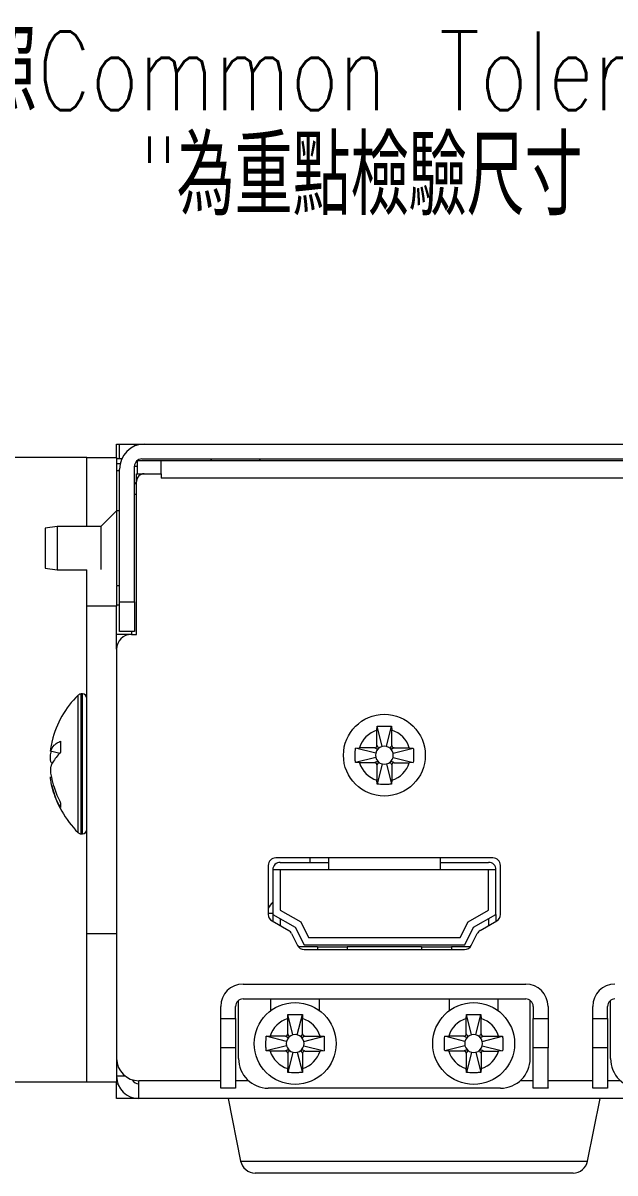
# Model space of a CAD drawing. Header units: millimetres. Extents: x 7 to 1038, y 7 to 730.
# Drawn here: x 38.98 to 58.87, y 236.04 to 274.69 of the extents above; entities that cross this region are included whole.
import ezdxf

# ---------------------------------------------------------------- set-up
doc = ezdxf.new("R2010")
doc.units = ezdxf.units.MM
doc.styles.add('SLDTEXTSTYLE1', font='TXT', dxfattribs={"width": 0.75, "bigfont": 'bigfont'})
doc.styles.add('SLDTEXTSTYLE3', font='TXT', dxfattribs={"width": 0.67, "bigfont": 'bigfont'})

# ---------------------------------------------------------------- blocks, each defined once
blk = doc.blocks.new('SW_NOTE_2')
at = {"color": 0, "linetype": 'Continuous', "lineweight": 0, "attachment_point": 1}
for s, insert, char_height, style in [('1.\\M+196A2\\M+19557\\M+19290\\M+18EDA\\M+190A1\\M+18CF6\\M+18DB7\\M+190BF\\M+199D2\\M+18FC6Common Tolerance', (0, -0.117), 2.64583, 'SLDTEXTSTYLE1'), ('2.\\M+19557\\M+19290\\M+18EDA\\M+190A1\\M+189C1\\M+19E79"        "\\M+188D7\\M+18F64\\M+1EA79\\M+19EFB\\M+1E984\\M+18EDA\\M+190A1', (0, -3.645), 2.645833, 'SLDTEXTSTYLE3')]:
    blk.add_mtext(s, dxfattribs=dict(at, insert=insert, char_height=char_height, style=style))

msp = doc.modelspace()

# ---------------------------------------------------------------- linework, layer by layer
at = {"color": 7, "linetype": 'Continuous', "lineweight": 15}
for p, q in [((42.1238, 260.5373), (42.2238, 260.5373)), ((42.1238, 260.0873), (42.1238, 260.5373)), ((42.2238, 260.0373), (42.2238, 260.5373)), ((42.2238, 260.5373), (42.7238, 260.5373)), ((42.7238, 260.5373), (43.0738, 260.5373)), ((43.0738, 260.5373), (261.1738, 260.5373)), ((41.1238, 260.0873), (33.6238, 260.0873)), ((41.1238, 260.0873), (42.1238, 260.0873)), ((41.1238, 257.7623), (41.1238, 260.0873)), ((42.1238, 260.0873), (42.1238, 258.2873)), ((42.2238, 260.0373), (42.1238, 260.0373)), ((42.1238, 259.8873), (42.2477, 259.8873)), ((42.2992, 260.0373), (42.2238, 260.0373)), ((42.7238, 255.2373), (42.7238, 259.7873)), ((42.8238, 259.5373), (42.8238, 259.9873)), ((42.8238, 259.9873), (43.6238, 259.9873)), ((42.9738, 260.0373), (261.2738, 260.0373)), ((43.6238, 259.5373), (43.6238, 259.9873)), ((43.6238, 259.9873), (260.6238, 259.9873)), ((45.2738, 260.0373), (45.3238, 259.9873)), ((46.9238, 259.9873), (46.9738, 260.0373)), ((42.2238, 255.2373), (42.2238, 259.6873)), ((42.7988, 259.5373), (43.0488, 259.5373)), ((42.7988, 259.2873), (42.7988, 259.5373)), ((43.0488, 259.5373), (43.6238, 259.5373)), ((43.6238, 259.5373), (43.6238, 259.3873)), ((260.6238, 259.3873), (43.6238, 259.3873)), ((42.7988, 254.1373), (42.7988, 259.2873)), ((42.1238, 258.2873), (41.5988, 257.7623)), ((42.2238, 258.2873), (42.1238, 258.2873)), ((42.1238, 258.2873), (42.1238, 256.3537)), ((40.1238, 257.7623), (39.7238, 257.7123)), ((39.7238, 257.7123), (39.7238, 256.6682)), ((41.5988, 257.7623), (40.1238, 257.7623)), ((40.1238, 257.7623), (40.1238, 256.6408)), ((41.5988, 257.7623), (41.5988, 256.6408)), ((39.7238, 256.6682), (39.7238, 256.3623)), ((40.1238, 256.6408), (40.1238, 256.3123)), ((41.5988, 256.6408), (41.5988, 256.3187)), ((39.7238, 256.3623), (40.1238, 256.3123)), ((40.1238, 256.3123), (41.1238, 256.3123)), ((41.1238, 255.0873), (41.1238, 256.3123)), ((42.1238, 256.3537), (42.1238, 255.8032)), ((42.1238, 255.7873), (42.2238, 255.7873)), ((42.1238, 255.7772), (42.1238, 255.0873)), ((42.1238, 255.0873), (41.1238, 255.0873)), ((41.1238, 244.0873), (41.1238, 255.0873)), ((42.1238, 253.6373), (42.1238, 255.0873)), ((42.2238, 255.2373), (42.7238, 255.2373)), ((42.2238, 254.2373), (42.2238, 255.2373)), ((42.7238, 255.2373), (42.7238, 254.2373)), ((42.6238, 254.1373), (42.1238, 254.1373)), ((42.7238, 254.2373), (42.2238, 254.2373)), ((42.6238, 254.2373), (42.6238, 254.1373)), ((42.6238, 254.1373), (42.7988, 254.1373)), ((42.1238, 253.6373), (42.1238, 239.8873)), ((40.9738, 252.1373), (40.9345, 252.1373)), ((50.8738, 250.9159), (50.8807, 251.0498)), ((50.8738, 250.4018), (50.8738, 250.9159)), ((51.051, 250.3684), (50.8807, 251.0498)), ((51.1966, 250.3684), (51.3669, 251.0498)), ((51.3669, 251.0498), (51.3738, 250.9159)), ((51.3738, 250.4018), (51.3738, 250.9159)), ((39.9079, 250.2282), (40.2223, 250.1523)), ((50.1513, 250.3205), (50.2853, 250.3273)), ((50.8327, 250.1501), (50.1513, 250.3205)), ((50.7993, 250.3273), (50.2853, 250.3273)), ((51.4148, 250.1501), (52.0963, 250.3205)), ((51.4483, 250.3273), (51.9623, 250.3273)), ((51.9623, 250.3273), (52.0963, 250.3205)), ((50.8327, 250.0046), (50.1513, 249.8342)), ((50.2853, 249.8273), (50.1513, 249.8342)), ((50.7993, 249.8273), (50.2853, 249.8273)), ((50.8738, 249.7528), (50.8738, 249.2388)), ((51.051, 249.7863), (50.8807, 249.1049)), ((51.1966, 249.7863), (51.3669, 249.1049)), ((51.3738, 249.7528), (51.3738, 249.2388)), ((51.4148, 250.0046), (52.0963, 249.8342)), ((51.4483, 249.8273), (51.9623, 249.8273)), ((52.0963, 249.8342), (51.9623, 249.8273)), ((50.8807, 249.1049), (50.8738, 249.2388)), ((51.3738, 249.2388), (51.3669, 249.1049)), ((40.9345, 247.4373), (40.9738, 247.4373)), ((54.7738, 246.6248), (47.4738, 246.6248)), ((48.6238, 246.6248), (48.6238, 246.4773)), ((49.2488, 246.6248), (49.2488, 246.2273)), ((52.9988, 246.6248), (52.9988, 246.2273)), ((47.2238, 246.3748), (47.2238, 244.7272)), ((47.6238, 246.2273), (47.3738, 246.2273)), ((47.3738, 246.2273), (47.3738, 244.7273)), ((47.6238, 246.4773), (49.2488, 246.4773)), ((49.2488, 246.2273), (47.6238, 246.2273)), ((47.6238, 246.2273), (47.6238, 244.873)), ((52.9988, 246.2273), (49.2488, 246.2273)), ((52.9988, 246.4773), (54.6238, 246.4773)), ((54.6238, 246.2273), (52.9988, 246.2273)), ((54.6238, 244.873), (54.6238, 246.2273)), ((54.8738, 246.2273), (54.6238, 246.2273)), ((54.8738, 244.7273), (54.8738, 246.2273)), ((55.0238, 244.7272), (55.0238, 246.3748)), ((47.3738, 244.7273), (48.1238, 244.3023)), ((47.3738, 244.7273), (47.3738, 244.4962)), ((47.6238, 244.873), (48.3133, 244.4823)), ((53.9343, 244.4823), (54.6238, 244.873)), ((54.1238, 244.3023), (54.8738, 244.7273)), ((54.8738, 244.7273), (54.8738, 244.4962)), ((47.3488, 244.5107), (47.9088, 244.1874)), ((47.6238, 244.5857), (47.6238, 244.3519)), ((48.1238, 244.3023), (48.4238, 243.7023)), ((48.3133, 244.4823), (48.5783, 243.9523)), ((53.6693, 243.9523), (53.9343, 244.4823)), ((53.8238, 243.7023), (54.1238, 244.3023)), ((54.3388, 244.1874), (54.8988, 244.5107)), ((54.6238, 244.5857), (54.6238, 244.3519)), ((41.1238, 239.0873), (41.1238, 244.0873)), ((41.1238, 244.0873), (42.1238, 244.0873)), ((48.0074, 244.0827), (48.2047, 243.688)), ((48.5783, 243.9523), (53.6693, 243.9523)), ((54.0429, 243.688), (54.2402, 244.0827)), ((48.8738, 243.6373), (48.2383, 243.6373)), ((48.4238, 243.7023), (53.8238, 243.7023)), ((48.4283, 243.5498), (53.8193, 243.5498)), ((48.8738, 243.6373), (48.8738, 243.5498)), ((48.8738, 243.6373), (49.8738, 243.6373)), ((49.8738, 243.6373), (49.8738, 243.5498)), ((52.3738, 243.6373), (49.8738, 243.6373)), ((52.3738, 243.6373), (52.3738, 243.5498)), ((52.3738, 243.6373), (53.3738, 243.6373)), ((53.3738, 243.6373), (53.3738, 243.5498)), ((54.0093, 243.6373), (53.3738, 243.6373)), ((46.3738, 242.3873), (55.8738, 242.3873)), ((45.6238, 241.2345), (45.6238, 241.6373)), ((46.1238, 241.2345), (46.1238, 241.6373)), ((46.2238, 239.8873), (46.2238, 241.8373)), ((46.3738, 241.8873), (55.8738, 241.8873)), ((47.2988, 241.8873), (47.2988, 241.4873)), ((48.9488, 241.4873), (48.9488, 241.8873)), ((53.2988, 241.8873), (53.2988, 241.4873)), ((54.9488, 241.4873), (54.9488, 241.8873)), ((56.0238, 239.8873), (56.0238, 241.8373)), ((56.1238, 241.6373), (56.1238, 241.2345)), ((56.6238, 241.6373), (56.6238, 241.2345)), ((58.1238, 241.2345), (58.1238, 241.6373)), ((58.6238, 241.2345), (58.6238, 241.6373)), ((58.7238, 239.8873), (58.7238, 241.8373)), ((45.6238, 241.2345), (46.1238, 241.2345)), ((45.6238, 240.2481), (45.6238, 241.2345)), ((46.1238, 241.2345), (46.1238, 240.2481)), ((47.8738, 241.2259), (47.8807, 241.3598)), ((47.8738, 240.7118), (47.8738, 241.2259)), ((48.051, 240.6784), (47.8807, 241.3598)), ((48.1966, 240.6784), (48.3669, 241.3598)), ((48.3669, 241.3598), (48.3738, 241.2259)), ((48.3738, 240.7118), (48.3738, 241.2259)), ((53.8738, 241.2259), (53.8807, 241.3598)), ((53.8738, 240.7118), (53.8738, 241.2259)), ((54.051, 240.6784), (53.8807, 241.3598)), ((54.1966, 240.6784), (54.3669, 241.3598)), ((54.3669, 241.3598), (54.3738, 241.2259)), ((54.3738, 240.7118), (54.3738, 241.2259)), ((56.1238, 241.2345), (56.6238, 241.2345)), ((56.1238, 240.2481), (56.1238, 241.2345)), ((56.6238, 241.2345), (56.6238, 240.2481)), ((58.1238, 241.2345), (58.6238, 241.2345)), ((58.1238, 240.2481), (58.1238, 241.2345)), ((58.6238, 241.2345), (58.6238, 240.2481)), ((47.1513, 240.6305), (47.2853, 240.6373)), ((47.8327, 240.4601), (47.1513, 240.6305)), ((47.7993, 240.6373), (47.2853, 240.6373)), ((48.4148, 240.4601), (49.0963, 240.6305)), ((48.4483, 240.6373), (48.9623, 240.6373)), ((48.9623, 240.6373), (49.0963, 240.6305)), ((53.1513, 240.6305), (53.2853, 240.6373)), ((53.8328, 240.4601), (53.1513, 240.6305)), ((53.7993, 240.6373), (53.2853, 240.6373)), ((54.4148, 240.4601), (55.0963, 240.6305)), ((54.4483, 240.6373), (54.9623, 240.6373)), ((54.9623, 240.6373), (55.0963, 240.6305)), ((46.1238, 240.2481), (45.6238, 240.2481)), ((45.6238, 238.9009), (45.6238, 240.2481)), ((46.1238, 240.2481), (46.1238, 238.9009)), ((47.8327, 240.3146), (47.1513, 240.1442)), ((47.2853, 240.1373), (47.1513, 240.1442)), ((47.7993, 240.1373), (47.2853, 240.1373)), ((47.8738, 240.0628), (47.8738, 239.5488)), ((48.051, 240.0963), (47.8807, 239.4149)), ((48.1966, 240.0963), (48.3669, 239.4149)), ((48.3738, 240.0628), (48.3738, 239.5488)), ((48.4148, 240.3146), (49.0963, 240.1442)), ((48.4483, 240.1373), (48.9623, 240.1373)), ((49.0963, 240.1442), (48.9623, 240.1373)), ((53.8328, 240.3146), (53.1513, 240.1442)), ((53.2853, 240.1373), (53.1513, 240.1442)), ((53.7993, 240.1373), (53.2853, 240.1373)), ((53.8738, 240.0628), (53.8738, 239.5488)), ((54.051, 240.0963), (53.8807, 239.4149)), ((54.1966, 240.0963), (54.3669, 239.4149)), ((54.3738, 240.0628), (54.3738, 239.5488)), ((54.4148, 240.3146), (55.0963, 240.1442)), ((54.4483, 240.1373), (54.9623, 240.1373)), ((55.0963, 240.1442), (54.9623, 240.1373)), ((56.6238, 240.2481), (56.1238, 240.2481)), ((56.1238, 238.9009), (56.1238, 240.2481)), ((56.6238, 238.9009), (56.6238, 240.2481)), ((58.6238, 240.2481), (58.1238, 240.2481)), ((58.1238, 238.9009), (58.1238, 240.2481)), ((58.6238, 240.2481), (58.6238, 238.9009)), ((42.1238, 239.8873), (42.1238, 239.2873)), ((42.1238, 239.2873), (42.1238, 239.0873)), ((47.8807, 239.4149), (47.8738, 239.5488)), ((48.3738, 239.5488), (48.3669, 239.4149)), ((53.8807, 239.4149), (53.8738, 239.5488)), ((54.3738, 239.5488), (54.3669, 239.4149)), ((41.1238, 239.0873), (33.6238, 239.0873)), ((42.1238, 239.0873), (41.1238, 239.0873)), ((42.1389, 239.1373), (42.1238, 239.1373)), ((42.1238, 239.0373), (42.1238, 239.0873)), ((42.1238, 238.5373), (42.1238, 239.0373)), ((42.1238, 239.0373), (42.1667, 239.0373)), ((42.8738, 238.5373), (42.8738, 239.1373)), ((45.6238, 238.9009), (46.1238, 238.9009)), ((45.6238, 238.8873), (45.6238, 238.9009)), ((46.1238, 238.8873), (45.6238, 238.8873)), ((46.1238, 238.9009), (46.1238, 238.8873)), ((55.0238, 238.8873), (47.2238, 238.8873)), ((56.1238, 238.9009), (56.6238, 238.9009)), ((56.1238, 238.8873), (56.1238, 238.9009)), ((56.6238, 238.8873), (56.1238, 238.8873)), ((56.6238, 238.9009), (56.6238, 238.8873)), ((58.1238, 238.9009), (58.6238, 238.9009)), ((58.1238, 238.8873), (58.1238, 238.9009)), ((58.6238, 238.8873), (58.1238, 238.8873)), ((58.6238, 238.9009), (58.6238, 238.8873)), ((42.6238, 238.5373), (42.1238, 238.5373)), ((42.8738, 238.5373), (42.6238, 238.5373)), ((261.3738, 238.5373), (42.8738, 238.5373)), ((45.8738, 238.5373), (46.2934, 236.4393)), ((57.9542, 236.4393), (58.3738, 238.5373)), ((57.4639, 236.0373), (46.7837, 236.0373))]:
    msp.add_line(p, q, dxfattribs=at)
at = {"color": 8, "linetype": 'Continuous', "lineweight": 15}
for p, q in [((42.7238, 260.5373), (42.7238, 260.4619)), ((42.7238, 259.7873), (42.8238, 259.7873)), ((42.2238, 259.6373), (42.1238, 259.6373)), ((42.7988, 258.8373), (42.7238, 258.8373)), ((42.1238, 255.1373), (42.2238, 255.1373)), ((40.8291, 247.4805), (40.8291, 252.0941)), ((40.9345, 247.4373), (40.9345, 252.1373)), ((40.9738, 247.4373), (40.9738, 252.1373)), ((47.3738, 244.7623), (47.2238, 244.7623)), ((42.4238, 239.2873), (42.1238, 239.2873)), ((45.6238, 239.1373), (42.8738, 239.1373)), ((46.5624, 239.1373), (46.1238, 239.1373)), ((56.1238, 239.1373), (55.6852, 239.1373)), ((58.1238, 239.1373), (56.6238, 239.1373)), ((59.0624, 239.1373), (58.6238, 239.1373)), ((42.6238, 238.5802), (42.6238, 238.5373)), ((46.2934, 236.4393), (52.1238, 236.4393)), ((52.1238, 236.4393), (57.9542, 236.4393))]:
    msp.add_line(p, q, dxfattribs=at)
at = {"color": 7, "linetype": 'Continuous', "lineweight": 15, "flags": 128}
for points in [[(42.7988, 259.281), (42.7333, 259.1985), (42.7238, 259.1837)], [(50.8327, 250.1501), (50.8237, 250.0773), (50.8327, 250.0046)], [(50.9117, 250.2895), (50.8626, 250.2252), (50.8327, 250.1501)], [(51.051, 250.3684), (50.9759, 250.3385), (50.9117, 250.2895)], [(51.1966, 250.3684), (51.1238, 250.3774), (51.051, 250.3684)], [(51.3359, 250.2895), (51.2717, 250.3385), (51.1966, 250.3684)], [(51.4148, 250.1501), (51.385, 250.2252), (51.3359, 250.2895)], [(51.4148, 250.0046), (51.4239, 250.0773), (51.4148, 250.1501)], [(50.8327, 250.0046), (50.8626, 249.9295), (50.9117, 249.8652)], [(50.9117, 249.8652), (50.9759, 249.8162), (51.051, 249.7863)], [(51.051, 249.7863), (51.1238, 249.7773), (51.1966, 249.7863)], [(51.1966, 249.7863), (51.2717, 249.8162), (51.3359, 249.8652)], [(51.3359, 249.8652), (51.385, 249.9295), (51.4148, 250.0046)], [(47.8327, 240.4601), (47.8237, 240.3873), (47.8327, 240.3146)], [(47.9117, 240.5995), (47.8626, 240.5352), (47.8327, 240.4601)], [(48.051, 240.6784), (47.9759, 240.6485), (47.9117, 240.5995)], [(48.1966, 240.6784), (48.1238, 240.6874), (48.051, 240.6784)], [(48.3359, 240.5995), (48.2717, 240.6485), (48.1966, 240.6784)], [(48.4148, 240.4601), (48.385, 240.5352), (48.3359, 240.5995)], [(48.4148, 240.3146), (48.4239, 240.3873), (48.4148, 240.4601)], [(53.8328, 240.4601), (53.8237, 240.3873), (53.8328, 240.3146)], [(53.9117, 240.5995), (53.8626, 240.5352), (53.8328, 240.4601)], [(54.051, 240.6784), (53.9759, 240.6485), (53.9117, 240.5995)], [(54.1966, 240.6784), (54.1238, 240.6874), (54.051, 240.6784)], [(54.3359, 240.5995), (54.2717, 240.6485), (54.1966, 240.6784)], [(54.4148, 240.4601), (54.385, 240.5352), (54.3359, 240.5995)], [(54.4148, 240.3146), (54.4239, 240.3873), (54.4148, 240.4601)], [(47.8327, 240.3146), (47.8626, 240.2395), (47.9117, 240.1752)], [(47.9117, 240.1752), (47.9759, 240.1262), (48.051, 240.0963)], [(48.051, 240.0963), (48.1238, 240.0873), (48.1966, 240.0963)], [(48.1966, 240.0963), (48.2717, 240.1262), (48.3359, 240.1752)], [(48.3359, 240.1752), (48.385, 240.2395), (48.4148, 240.3146)], [(53.8328, 240.3146), (53.8626, 240.2395), (53.9117, 240.1752)], [(53.9117, 240.1752), (53.9759, 240.1262), (54.051, 240.0963)], [(54.051, 240.0963), (54.1238, 240.0873), (54.1966, 240.0963)], [(54.1966, 240.0963), (54.2717, 240.1262), (54.3359, 240.1752)], [(54.3359, 240.1752), (54.385, 240.2395), (54.4148, 240.3146)]]:
    msp.add_lwpolyline(points, dxfattribs=at)
at = {"color": 7, "linetype": 'Continuous', "lineweight": 15}
for centre in [(51.1238, 250.0773), (48.1238, 240.3873), (54.1238, 240.3873)]:
    msp.add_circle(centre, 1.375, dxfattribs=at)
for centre, radius, start, end in [((43.0738, 259.6873), 0.85, 90, 180), ((42.9738, 259.7873), 0.25, 90, 180), ((43.0488, 259.2873), 0.25, 90, 180), ((42.6238, 253.6373), 0.5, 90, 180), ((43.1038, 249.7873), 3.2397, 134.59785, 166.25271), ((40.9345, 251.9873), 0.15, 90, 134.59785), ((40.9738, 251.9873), 0.15, 0, 90), ((51.1238, 250.0773), 0.875, 106.60155, 163.39845), ((51.1238, 250.0773), 0.875, 16.60155, 73.39845), ((51.1238, 250.0773), 0.875, 196.60155, 253.39845), ((51.1238, 250.0773), 0.875, 286.60155, 343.39845), ((43.1038, 249.7873), 3.2397, 193.23817, 225.40215), ((40.9345, 247.5873), 0.15, 225.40215, 270), ((40.9738, 247.5873), 0.15, 270, 0), ((47.4738, 246.3748), 0.25, 90, 180), ((54.7738, 246.3748), 0.25, 0, 90), ((47.6238, 246.2273), 0.25, 90, 180), ((54.6238, 246.2273), 0.25, 0, 90), ((47.6988, 244.7623), 0.5, 130.5416, 161.80513), ((47.4738, 244.7272), 0.25, 180, 240), ((54.7738, 244.7272), 0.25, 300, 0), ((47.7838, 243.9709), 0.25, 26.56505, 60), ((54.4638, 243.9709), 0.25, 120, 153.43495), ((48.4283, 243.7998), 0.25, 206.56505, 270), ((53.8193, 243.7998), 0.25, 270, 333.43495), ((46.3738, 241.6373), 0.75, 90, 180), ((55.8738, 241.6373), 0.75, 0, 90), ((58.8738, 241.6373), 0.75, 90, 180), ((46.3738, 241.6373), 0.25, 90, 180), ((55.8738, 241.6373), 0.25, 0, 90), ((58.8738, 241.6373), 0.25, 90, 180), ((48.1238, 240.3873), 0.875, 106.60155, 163.39845), ((48.1238, 240.3873), 0.875, 16.60155, 73.39845), ((54.1238, 240.3873), 0.875, 106.60155, 163.39845), ((54.1238, 240.3873), 0.875, 16.60155, 73.39845), ((48.1238, 240.3873), 0.875, 196.60155, 253.39845), ((48.1238, 240.3873), 0.875, 286.60155, 343.39845), ((54.1238, 240.3873), 0.875, 196.60155, 253.39845), ((54.1238, 240.3873), 0.875, 286.60155, 343.39845), ((42.8738, 239.8873), 0.75, 180, 270), ((47.2238, 239.8873), 1, 180, 270), ((55.0238, 239.8873), 1, 270, 0), ((59.7238, 239.8873), 1, 180, 270), ((42.8738, 239.2873), 0.75, 180, 270), ((42.8738, 239.2873), 0.25, 207.81813, 270), ((46.7837, 236.5373), 0.5, 191.30993, 270), ((57.4639, 236.5373), 0.5, 270, 348.69007)]:
    msp.add_arc(centre, radius, start, end, dxfattribs=at)
for points, knots in [([(50.8807, 251.0498), (50.9223, 251.0524), (51.0054, 251.0575), (51.1677, 251.0601), (51.2881, 251.0539), (51.3669, 251.0498)], [0, 0, 0, 0, 0.2568977, 0.513791, 1, 1, 1, 1]), ([(39.9573, 250.5558), (39.9532, 250.5396), (39.9405, 250.4903), (39.925, 250.4116), (39.9127, 250.3403), (39.905, 250.2879), (39.9018, 250.2634), (39.9013, 250.2536), (39.9012, 250.2524)], [0, 0, 0, 0, 0.1571112, 0.4797472, 0.7534317, 0.8335609, 0.9782479, 1, 1, 1, 1]), ([(39.9079, 250.2282), (39.9416, 250.2918), (39.9927, 250.3883), (40.121, 250.4937), (40.2029, 250.5308), (40.244, 250.5494)], [0, 0, 0, 0, 0.4913907, 0.7444458, 1, 1, 1, 1]), ([(40.244, 250.5494), (40.2427, 250.5043), (40.2404, 250.4213), (40.2407, 250.2969), (40.2429, 250.2174), (40.244, 250.1775)], [0, 0, 0, 0, 0.3726322, 0.6859289, 1, 1, 1, 1]), ([(39.9001, 250.233), (39.9, 250.2321), (39.8994, 250.2221), (39.9014, 250.2173), (39.9047, 250.2199), (39.9075, 250.227), (39.9079, 250.2282)], [0, 0, 0, 0, 0.0471096, 0.4767082, 0.9116212, 1, 1, 1, 1]), ([(39.9561, 249.7873), (39.9391, 249.8189), (39.9178, 249.8588), (39.9031, 249.906), (39.8998, 249.9483), (39.8998, 249.996), (39.9065, 250.0963), (39.9212, 250.1701), (39.9327, 250.2277)], [0, 0, 0, 0, 0.3618045, 0.4580031, 0.5363728, 0.6144162, 0.6986268, 1, 1, 1, 1]), ([(40.244, 250.1775), (40.1918, 250.1188), (40.0874, 250.0013), (39.977, 249.8429), (39.9243, 249.735), (39.9031, 249.6687), (39.8998, 249.6264), (39.8998, 249.5787), (39.9067, 249.478), (39.942, 249.2912), (40.0092, 249.0229), (40.1167, 248.7317), (40.2014, 248.5573), (40.244, 248.4697)], [0, 0, 0, 0, 0.1485635, 0.2969811, 0.4453849, 0.4700235, 0.4900999, 0.5100906, 0.5316612, 0.6093443, 0.7615089, 0.8801538, 1, 1, 1, 1]), ([(50.1513, 249.8342), (50.1487, 249.8758), (50.1436, 249.9589), (50.141, 250.1213), (50.1473, 250.2417), (50.1513, 250.3205)], [0, 0, 0, 0, 0.2569075, 0.5137858, 1, 1, 1, 1]), ([(50.7993, 250.3273), (50.8077, 250.3282), (50.8245, 250.3298), (50.8469, 250.3427), (50.8637, 250.3616), (50.8725, 250.3825), (50.8734, 250.3963), (50.8738, 250.4018)], [0, 0, 0, 0, 0.2153899, 0.4308591, 0.6447316, 0.857944, 1, 1, 1, 1]), ([(50.9117, 250.2895), (50.9115, 250.2894), (50.8831, 250.2737), (50.8347, 250.3028), (50.8084, 250.3176), (50.8017, 250.3263), (50.7993, 250.3273), (50.7993, 250.3273)], [0, 0, 0, 0, 0.0036529, 0.5077375, 0.9337662, 0.9999302, 1, 1, 1, 1]), ([(50.8738, 250.4018), (50.8738, 250.4018), (50.8761, 250.4005), (50.8794, 250.3897), (50.8978, 250.3717), (50.9124, 250.3406), (50.9173, 250.3167), (50.9165, 250.3034), (50.9147, 250.296), (50.9131, 250.2922), (50.9121, 250.2902), (50.9118, 250.2897), (50.9117, 250.2895)], [0, 0, 0, 0, 0.00006983, 0.06604797, 0.49088302, 0.74040004, 0.86716553, 0.93142897, 0.96383396, 0.99044631, 0.99636254, 1, 1, 1, 1]), ([(51.3359, 250.2895), (51.3358, 250.2897), (51.3202, 250.3177), (51.3471, 250.3682), (51.3681, 250.3896), (51.3714, 250.4005), (51.3738, 250.4018), (51.3738, 250.4018)], [0, 0, 0, 0, 0.0036477, 0.5077364, 0.9337643, 0.99993, 1, 1, 1, 1]), ([(51.4483, 250.3273), (51.4483, 250.3273), (51.4459, 250.3263), (51.4393, 250.3177), (51.4174, 250.3043), (51.3871, 250.2887), (51.3632, 250.2838), (51.3498, 250.2846), (51.3425, 250.2865), (51.3387, 250.288), (51.3367, 250.2891), (51.3361, 250.2894), (51.3359, 250.2895)], [0, 0, 0, 0, 0.0000696, 0.0660479, 0.4908813, 0.7403975, 0.8671642, 0.9314287, 0.9638291, 0.9904444, 0.9963573, 1, 1, 1, 1]), ([(51.3738, 250.4018), (51.3746, 250.3934), (51.3763, 250.3766), (51.3891, 250.3542), (51.408, 250.3375), (51.4289, 250.3286), (51.4428, 250.3277), (51.4483, 250.3273)], [0, 0, 0, 0, 0.21538326, 0.43082771, 0.64468907, 0.85790116, 1, 1, 1, 1]), ([(52.0963, 250.3205), (52.0988, 250.2789), (52.104, 250.1957), (52.1065, 250.0334), (52.1003, 249.913), (52.0963, 249.8342)], [0, 0, 0, 0, 0.2569074, 0.5137857, 1, 1, 1, 1]), ([(50.7993, 249.8273), (50.7993, 249.8273), (50.8017, 249.8284), (50.8083, 249.8369), (50.8302, 249.8503), (50.8605, 249.866), (50.8844, 249.8709), (50.8978, 249.8701), (50.9051, 249.8682), (50.9089, 249.8667), (50.9109, 249.8656), (50.9115, 249.8653), (50.9117, 249.8652)], [0, 0, 0, 0, 0.0000696, 0.0660479, 0.4908813, 0.7403975, 0.8671642, 0.9314287, 0.9638291, 0.9904444, 0.9963573, 1, 1, 1, 1]), ([(50.8738, 249.7528), (50.873, 249.7612), (50.8713, 249.7781), (50.8585, 249.8004), (50.8396, 249.8172), (50.8186, 249.8261), (50.8048, 249.827), (50.7993, 249.8273)], [0, 0, 0, 0, 0.2153832, 0.4308277, 0.644689, 0.8579011, 1, 1, 1, 1]), ([(50.9117, 249.8652), (50.9118, 249.865), (50.9274, 249.8369), (50.9005, 249.7864), (50.8795, 249.7651), (50.8761, 249.7542), (50.8738, 249.7528), (50.8738, 249.7528)], [0, 0, 0, 0, 0.00364769, 0.50773638, 0.93376628, 0.99992998, 1, 1, 1, 1]), ([(51.3738, 249.7528), (51.3738, 249.7528), (51.3714, 249.7542), (51.3682, 249.765), (51.3498, 249.783), (51.3352, 249.8141), (51.3303, 249.8379), (51.3311, 249.8513), (51.3329, 249.8587), (51.3345, 249.8624), (51.3355, 249.8645), (51.3358, 249.865), (51.3359, 249.8652)], [0, 0, 0, 0, 0.0000698, 0.0660498, 0.4908822, 0.7403989, 0.8671652, 0.931429, 0.963834, 0.9904463, 0.9963625, 1, 1, 1, 1]), ([(51.3359, 249.8652), (51.3361, 249.8653), (51.3644, 249.8809), (51.4129, 249.8519), (51.4392, 249.8371), (51.4459, 249.8284), (51.4483, 249.8273), (51.4483, 249.8273)], [0, 0, 0, 0, 0.0036529, 0.5077375, 0.9337662, 0.9999302, 1, 1, 1, 1]), ([(51.4483, 249.8273), (51.4399, 249.8265), (51.4231, 249.8249), (51.4007, 249.812), (51.3839, 249.7931), (51.3751, 249.7722), (51.3742, 249.7584), (51.3738, 249.7528)], [0, 0, 0, 0, 0.21539003, 0.43085914, 0.64473191, 0.8579442, 1, 1, 1, 1]), ([(40.244, 248.3161), (40.1918, 248.4109), (40.0874, 248.6004), (39.9769, 248.9174), (39.9244, 249.1529), (39.9031, 249.2998), (39.8999, 249.3345), (39.8996, 249.3545), (39.902, 249.3543), (39.9031, 249.3543)], [0, 0, 0, 0, 0.28156095, 0.56284897, 0.84410877, 0.8908068, 0.92885613, 0.96673968, 1, 1, 1, 1]), ([(51.3669, 249.1049), (51.3253, 249.1023), (51.2422, 249.0971), (51.0799, 249.0946), (50.9595, 249.1008), (50.8807, 249.1049)], [0, 0, 0, 0, 0.256913, 0.513791, 1, 1, 1, 1]), ([(40.244, 248.4697), (40.2427, 248.448), (40.2404, 248.4081), (40.2407, 248.3574), (40.2429, 248.3298), (40.244, 248.3161)], [0, 0, 0, 0, 0.37263332, 0.68594299, 1, 1, 1, 1]), ([(47.8807, 241.3598), (47.9223, 241.3624), (48.0054, 241.3675), (48.1677, 241.3701), (48.2881, 241.3639), (48.3669, 241.3598)], [0, 0, 0, 0, 0.2568974, 0.5137756, 1, 1, 1, 1]), ([(53.8807, 241.3598), (53.9223, 241.3624), (54.0054, 241.3675), (54.1677, 241.3701), (54.2881, 241.3639), (54.3669, 241.3598)], [0, 0, 0, 0, 0.2569127, 0.5137909, 1, 1, 1, 1]), ([(47.1513, 240.1442), (47.1487, 240.1858), (47.1436, 240.2689), (47.141, 240.4313), (47.1473, 240.5517), (47.1513, 240.6305)], [0, 0, 0, 0, 0.2569053, 0.513786, 1, 1, 1, 1]), ([(47.7993, 240.6373), (47.8077, 240.6382), (47.8245, 240.6398), (47.8469, 240.6526), (47.8637, 240.6716), (47.8725, 240.6925), (47.8734, 240.7063), (47.8738, 240.7118)], [0, 0, 0, 0, 0.215394, 0.430866, 0.6447485, 0.857936, 1, 1, 1, 1]), ([(47.9117, 240.5995), (47.9115, 240.5994), (47.8834, 240.5837), (47.8345, 240.6126), (47.8084, 240.6279), (47.8017, 240.6362), (47.7993, 240.6373), (47.7993, 240.6373)], [0, 0, 0, 0, 0.0036466, 0.5077343, 0.9337657, 0.9999301, 1, 1, 1, 1]), ([(47.8738, 240.7118), (47.8738, 240.7118), (47.8738, 240.7106), (47.8868, 240.6992), (47.8959, 240.6818), (47.9126, 240.6506), (47.9173, 240.6267), (47.9165, 240.6134), (47.9147, 240.606), (47.9131, 240.6022), (47.9121, 240.6002), (47.9118, 240.5997), (47.9117, 240.5995)], [0, 0, 0, 0, 0.0000676, 0.0660478, 0.4908822, 0.7403993, 0.867164, 0.9314279, 0.9638334, 0.9904427, 0.9963621, 1, 1, 1, 1]), ([(48.3359, 240.5995), (48.3358, 240.5997), (48.3202, 240.6278), (48.3471, 240.6785), (48.3681, 240.699), (48.3714, 240.7107), (48.3738, 240.7118), (48.3738, 240.7118)], [0, 0, 0, 0, 0.0036481, 0.5077367, 0.9337643, 0.9999301, 1, 1, 1, 1]), ([(48.4483, 240.6373), (48.4483, 240.6373), (48.4459, 240.6362), (48.4393, 240.628), (48.4174, 240.6143), (48.3871, 240.5987), (48.3632, 240.5938), (48.3498, 240.5946), (48.3425, 240.5965), (48.3387, 240.598), (48.3367, 240.5991), (48.3361, 240.5994), (48.3359, 240.5995)], [0, 0, 0, 0, 0.0000697, 0.0660506, 0.4908811, 0.7403972, 0.8671641, 0.9314286, 0.9638358, 0.9904444, 0.9963637, 1, 1, 1, 1]), ([(48.3738, 240.7118), (48.3746, 240.7034), (48.3763, 240.6866), (48.3891, 240.6642), (48.408, 240.6475), (48.4289, 240.6386), (48.4428, 240.6377), (48.4483, 240.6373)], [0, 0, 0, 0, 0.215378, 0.4308265, 0.6446895, 0.8579009, 1, 1, 1, 1]), ([(49.0963, 240.6305), (49.0988, 240.5889), (49.104, 240.5057), (49.1065, 240.3434), (49.1003, 240.223), (49.0963, 240.1442)], [0, 0, 0, 0, 0.2569079, 0.5137863, 1, 1, 1, 1]), ([(53.1513, 240.1442), (53.1487, 240.1858), (53.1436, 240.2689), (53.141, 240.4313), (53.1473, 240.5517), (53.1513, 240.6305)], [0, 0, 0, 0, 0.2569058, 0.5137861, 1, 1, 1, 1]), ([(53.7993, 240.6373), (53.8077, 240.6382), (53.8245, 240.6398), (53.8469, 240.6526), (53.8637, 240.6716), (53.8725, 240.6925), (53.8734, 240.7063), (53.8738, 240.7118)], [0, 0, 0, 0, 0.2153903, 0.4308586, 0.6447375, 0.8579455, 1, 1, 1, 1]), ([(53.9117, 240.5995), (53.9115, 240.5994), (53.8834, 240.5837), (53.8345, 240.6126), (53.8084, 240.6279), (53.8017, 240.6362), (53.7993, 240.6373), (53.7993, 240.6373)], [0, 0, 0, 0, 0.0036466, 0.5077373, 0.9337635, 0.9999301, 1, 1, 1, 1]), ([(53.8738, 240.7118), (53.8738, 240.7118), (53.8761, 240.7107), (53.8794, 240.6991), (53.8978, 240.6818), (53.9124, 240.6506), (53.9173, 240.6267), (53.9165, 240.6134), (53.9147, 240.606), (53.9131, 240.6022), (53.9121, 240.6002), (53.9118, 240.5997), (53.9117, 240.5995)], [0, 0, 0, 0, 0.0000697, 0.0660497, 0.4908815, 0.7404002, 0.8671647, 0.9314286, 0.9638341, 0.990446, 0.9963621, 1, 1, 1, 1]), ([(54.3359, 240.5995), (54.3358, 240.5997), (54.3202, 240.6278), (54.351, 240.6785), (54.3607, 240.6991), (54.3738, 240.7106), (54.3738, 240.7118), (54.3738, 240.7118)], [0, 0, 0, 0, 0.0036481, 0.5077363, 0.9337663, 0.9999322, 1, 1, 1, 1]), ([(54.4483, 240.6373), (54.4483, 240.6373), (54.4459, 240.6362), (54.4393, 240.628), (54.4174, 240.6143), (54.3871, 240.5987), (54.3632, 240.5938), (54.3498, 240.5946), (54.3425, 240.5965), (54.3387, 240.598), (54.3367, 240.5991), (54.3361, 240.5994), (54.3359, 240.5995)], [0, 0, 0, 0, 0.0000697, 0.0660485, 0.4908846, 0.7404022, 0.8671698, 0.9314348, 0.9638354, 0.9904507, 0.9963637, 1, 1, 1, 1]), ([(54.3738, 240.7118), (54.3746, 240.7034), (54.3763, 240.6866), (54.3891, 240.6642), (54.408, 240.6475), (54.4289, 240.6386), (54.4428, 240.6377), (54.4483, 240.6373)], [0, 0, 0, 0, 0.2153814, 0.4308333, 0.6447475, 0.8579622, 1, 1, 1, 1]), ([(55.0963, 240.6305), (55.0988, 240.5889), (55.104, 240.5057), (55.1065, 240.3434), (55.1003, 240.223), (55.0963, 240.1442)], [0, 0, 0, 0, 0.25690771, 0.51378612, 1, 1, 1, 1]), ([(47.7993, 240.1373), (47.7993, 240.1373), (47.8017, 240.1385), (47.8083, 240.1467), (47.8302, 240.1604), (47.8605, 240.176), (47.8844, 240.1809), (47.8978, 240.1801), (47.9051, 240.1782), (47.9089, 240.1767), (47.9109, 240.1756), (47.9115, 240.1753), (47.9117, 240.1752)], [0, 0, 0, 0, 0.0000697, 0.0660483, 0.4908844, 0.7404022, 0.8671697, 0.9314279, 0.9638352, 0.9904443, 0.9963637, 1, 1, 1, 1]), ([(47.8738, 240.0628), (47.873, 240.0712), (47.8713, 240.0881), (47.8585, 240.1104), (47.8396, 240.1272), (47.8186, 240.1361), (47.8048, 240.137), (47.7993, 240.1373)], [0, 0, 0, 0, 0.2153884, 0.4308325, 0.6447458, 0.8579628, 1, 1, 1, 1]), ([(47.9117, 240.1752), (47.9118, 240.175), (47.9274, 240.147), (47.8966, 240.0967), (47.8869, 240.0746), (47.8738, 240.0644), (47.8738, 240.0628), (47.8738, 240.0628)], [0, 0, 0, 0, 0.00364735, 0.50773571, 0.93376631, 0.9999319, 1, 1, 1, 1]), ([(48.3738, 240.0628), (48.3738, 240.0628), (48.3714, 240.0643), (48.3682, 240.0747), (48.3498, 240.0931), (48.3352, 240.1241), (48.3303, 240.1479), (48.3311, 240.1613), (48.3329, 240.1687), (48.3345, 240.1724), (48.3355, 240.1745), (48.3358, 240.175), (48.3359, 240.1752)], [0, 0, 0, 0, 0.0000699, 0.0660497, 0.490882, 0.7404002, 0.8671655, 0.9314294, 0.963834, 0.9904468, 0.9963629, 1, 1, 1, 1]), ([(48.3359, 240.1752), (48.3361, 240.1753), (48.3641, 240.191), (48.4131, 240.1621), (48.4392, 240.1468), (48.4459, 240.1385), (48.4483, 240.1373), (48.4483, 240.1373)], [0, 0, 0, 0, 0.0036466, 0.5077374, 0.9337638, 0.9999301, 1, 1, 1, 1]), ([(48.4483, 240.1373), (48.4399, 240.1365), (48.4231, 240.1349), (48.4007, 240.122), (48.3839, 240.1031), (48.3751, 240.0822), (48.3742, 240.0684), (48.3738, 240.0628)], [0, 0, 0, 0, 0.21538921, 0.43086018, 0.64473195, 0.85794623, 1, 1, 1, 1]), ([(53.7993, 240.1373), (53.7993, 240.1373), (53.8017, 240.1385), (53.8083, 240.1467), (53.8302, 240.1604), (53.8605, 240.176), (53.8844, 240.1809), (53.8978, 240.1801), (53.9051, 240.1782), (53.9089, 240.1767), (53.9109, 240.1756), (53.9115, 240.1753), (53.9117, 240.1752)], [0, 0, 0, 0, 0.0000697, 0.0660503, 0.4908808, 0.7403971, 0.8671638, 0.9314283, 0.9638354, 0.9904444, 0.9963637, 1, 1, 1, 1]), ([(53.8738, 240.0628), (53.873, 240.0712), (53.8713, 240.0881), (53.8585, 240.1104), (53.8396, 240.1272), (53.8186, 240.1361), (53.8048, 240.137), (53.7993, 240.1373)], [0, 0, 0, 0, 0.215385, 0.4308258, 0.6446879, 0.8579015, 1, 1, 1, 1]), ([(53.9117, 240.1752), (53.9118, 240.175), (53.9274, 240.147), (53.9005, 240.0966), (53.8795, 240.0748), (53.8761, 240.0643), (53.8738, 240.0628), (53.8738, 240.0628)], [0, 0, 0, 0, 0.0036473, 0.5077361, 0.9337643, 0.9999299, 1, 1, 1, 1]), ([(54.3738, 240.0628), (54.3738, 240.0628), (54.3738, 240.0644), (54.3607, 240.0745), (54.3516, 240.0931), (54.335, 240.1241), (54.3303, 240.1479), (54.3311, 240.1613), (54.3329, 240.1687), (54.3345, 240.1724), (54.3355, 240.1745), (54.3358, 240.175), (54.3359, 240.1752)], [0, 0, 0, 0, 0.0000679, 0.0660478, 0.4908827, 0.7403993, 0.8671647, 0.9314287, 0.9638334, 0.9904435, 0.9963629, 1, 1, 1, 1]), ([(54.3359, 240.1752), (54.3361, 240.1753), (54.3641, 240.191), (54.413, 240.1621), (54.4392, 240.1468), (54.4459, 240.1385), (54.4483, 240.1373), (54.4483, 240.1373)], [0, 0, 0, 0, 0.0036466, 0.5077344, 0.9337659, 0.9999301, 1, 1, 1, 1]), ([(54.4483, 240.1373), (54.4399, 240.1365), (54.4231, 240.1349), (54.4007, 240.122), (54.3839, 240.1031), (54.3751, 240.0822), (54.3742, 240.0684), (54.3738, 240.0628)], [0, 0, 0, 0, 0.21539291, 0.43086757, 0.64474301, 0.85793676, 1, 1, 1, 1]), ([(48.3669, 239.4149), (48.3253, 239.4123), (48.2422, 239.4071), (48.0799, 239.4046), (47.9595, 239.4108), (47.8807, 239.4149)], [0, 0, 0, 0, 0.2569128, 0.5137909, 1, 1, 1, 1]), ([(54.3669, 239.4149), (54.3253, 239.4123), (54.2422, 239.4071), (54.0799, 239.4046), (53.9595, 239.4108), (53.8807, 239.4149)], [0, 0, 0, 0, 0.2568975, 0.513791, 1, 1, 1, 1])]:
    msp.add_open_spline(points, degree=3, knots=knots, dxfattribs=at)

# ---------------------------------------------------------------- block references
at = {"color": 7, "linetype": 'Continuous', "lineweight": 0}
msp.add_blockref('SW_NOTE_2', (15.0863, 274.5188), dxfattribs=at)

doc.saveas('drawing.dxf')
